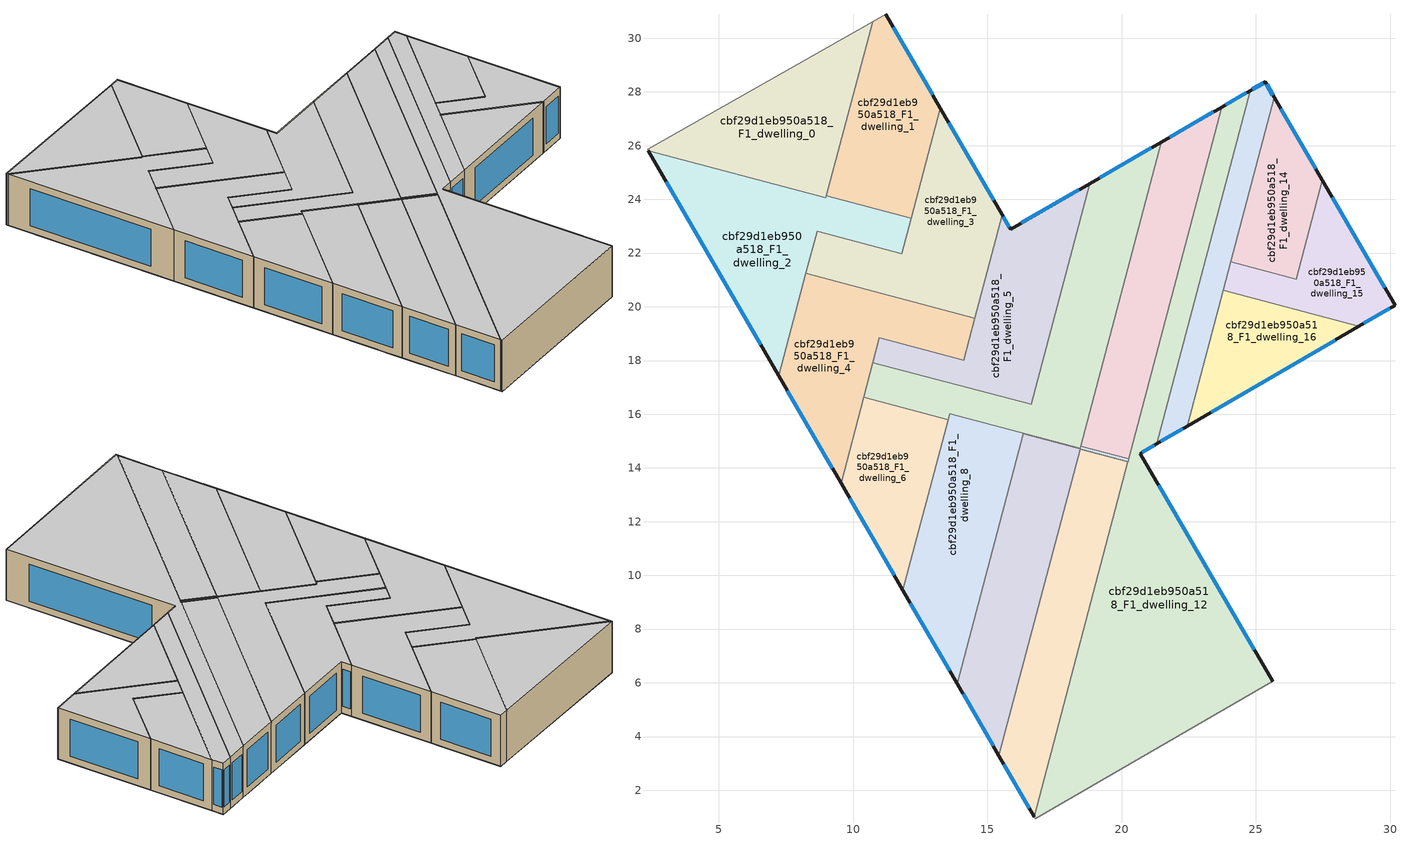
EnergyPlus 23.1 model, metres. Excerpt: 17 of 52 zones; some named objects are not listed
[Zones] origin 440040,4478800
cbf29d1eb950a518_F1_dwelling_0
 floor adiabatic (EU_floor_Construction): 8.99,24.07 10.72,30.62 2.34,25.87 2.38,25.82 z3
 wall adiabatic (EU_wall_Construction): 2.38,25.82 2.34,25.87 10.72,30.62 z3:6
 wall to cbf29d1eb950a518_F1_dwelling_2 (EU_wall_Construction): 9.01,24.13 8.99,24.07 2.38,25.82 z3:6
 wall to cbf29d1eb950a518_F1_dwelling_1 (EU_wall_Construction): 10.72,30.62 9.01,24.13 z3:6
 ceiling to cbf29d1eb950a518_F2_dwelling_0 (EU_floor_Construction): 10.72,30.62 8.99,24.07 2.38,25.82 2.34,25.87 z6
cbf29d1eb950a518_F1_dwelling_1
 floor to cbf29d1eb950a518_F0_dwelling_1 (EU_floor_Construction): 11.81,23.39 12.99,27.84 11.22,30.9 10.72,30.61 9.01,24.13 z3
 floor adiabatic (EU_floor_Construction): 12.16,23.3 13.24,27.4 12.99,27.84 11.81,23.39 z3
 wall outside (EU_wall_Construction): 11.22,30.9 13.24,27.4 z3:6
 wall adiabatic (EU_wall_Construction): 10.72,30.62 11.22,30.9 z3:6
 wall to cbf29d1eb950a518_F1_dwelling_2 (EU_wall_Construction): 12.16,23.3 9.01,24.13 z3:6
 wall to cbf29d1eb950a518_F1_dwelling_3 (EU_wall_Construction): 13.24,27.4 12.16,23.3 z3:6
 window (EU_Window_Construction): 11.5,30.41 12.96,27.89 z3.42:5.58
 ceiling to cbf29d1eb950a518_F2_dwelling_1 (EU_floor_Construction): 11.22,30.9 13.24,27.4 12.16,23.3 9.01,24.13 10.72,30.62 z6
cbf29d1eb950a518_F1_dwelling_10
 floor to cbf29d1eb950a518_F0_dwelling_10 (EU_floor_Construction): 15.03,3.97 17.9,14.81 17.91,14.85 19.37,14.46 19.67,14.38 16.34,15.27 13.88,5.96 z3
 floor to cbf29d1eb950a518_F0_dwelling_11 (EU_floor_Construction): 15.43,3.28 18.45,14.7 18.87,14.59 17.91,14.85 17.9,14.81 15.03,3.97 z3
 wall outside (EU_wall_Construction): 15.43,3.28 13.88,5.96 z3:6
 wall to cbf29d1eb950a518_F1_dwelling_8 (EU_wall_Construction): 13.88,5.96 16.34,15.27 20.24,14.24 z3:6
 wall to cbf29d1eb950a518_F1_dwelling_11 (EU_wall_Construction): 20.23,14.23 18.45,14.7 15.43,3.28 z3:6
 window (EU_Window_Construction): 15.22,3.65 14.09,5.59 z3.42:5.58
 ceiling to cbf29d1eb950a518_F2_dwelling_10 (EU_floor_Construction): 20.24,14.24 18.45,14.7 15.43,3.28 13.88,5.96 16.34,15.27 z6
cbf29d1eb950a518_F1_dwelling_11
 floor to cbf29d1eb950a518_F0_dwelling_11 (EU_floor_Construction): 16.32,1.74 19.67,14.38 18.45,14.7 15.43,3.28 z3
 floor to cbf29d1eb950a518_F0_dwelling_12 (EU_floor_Construction): 16.74,1.02 20.23,14.23 19.67,14.38 16.32,1.74 z3
 wall outside (EU_wall_Construction): 16.74,1.02 15.43,3.28 z3:6
 wall to cbf29d1eb950a518_F1_dwelling_12 (EU_wall_Construction): 20.23,14.23 16.74,1.02 z3:6
 window (EU_Window_Construction): 16.56,1.33 15.61,2.96 z3.42:5.58
 ceiling to cbf29d1eb950a518_F2_dwelling_11 (EU_floor_Construction): 20.23,14.23 16.74,1.02 15.43,3.28 18.45,14.7 z6
cbf29d1eb950a518_F1_dwelling_12
 floor to cbf29d1eb950a518_F0_dwelling_13 (EU_floor_Construction): 25.63,6.06 20.69,14.54 21.3,14.89 24.78,28.05 24.02,27.6 16.99,1.05 z3
 floor to cbf29d1eb950a518_F0_dwelling_12 (EU_floor_Construction): 16.99,1.05 24.02,27.6 23.73,27.44 20.26,14.34 20.24,14.24 16.74,1.02 16.79,0.93 z3
 wall outside (EU_wall_Construction): 23.73,27.44 24.78,28.05 / 21.3,14.89 20.69,14.54 25.63,6.06 z3:6
 wall to cbf29d1eb950a518_F1_dwelling_13 (EU_wall_Construction): 24.78,28.05 21.3,14.89 z3:6
 wall adiabatic (EU_wall_Construction): 25.63,6.06 16.79,0.93 16.74,1.02 z3:6
 wall to cbf29d1eb950a518_F1_dwelling_9 (EU_wall_Construction): 20.26,14.34 23.73,27.44 z3:6
 wall to cbf29d1eb950a518_F1_dwelling_8 (EU_wall_Construction): 20.24,14.24 20.26,14.34 z3:6
 window (EU_Window_Construction): 23.87,27.52 24.64,27.96 / 21.22,14.85 20.77,14.59 / 21.37,13.36 24.94,7.24 z3.42:5.58
 ceiling to cbf29d1eb950a518_F2_dwelling_12 (EU_floor_Construction): 24.78,28.05 21.3,14.89 20.69,14.54 25.63,6.06 16.79,0.93 16.74,1.02 23.73,27.44 z6
cbf29d1eb950a518_F1_dwelling_13
 floor to cbf29d1eb950a518_F0_dwelling_14 (EU_floor_Construction): 22.44,15.56 25.68,27.81 25.35,28.37 25.03,28.19 21.55,15.04 z3
 floor to cbf29d1eb950a518_F0_dwelling_13 (EU_floor_Construction): 21.55,15.04 25.03,28.19 24.78,28.05 21.3,14.89 z3
 wall outside (EU_wall_Construction): 22.44,15.55 21.3,14.89 / 24.78,28.05 25.35,28.37 25.68,27.81 z3:6
 wall to cbf29d1eb950a518_F1_dwelling_14 (EU_wall_Construction): 25.68,27.81 24.06,21.68 z3:6
 wall to cbf29d1eb950a518_F1_dwelling_15 (EU_wall_Construction): 24.06,21.68 23.78,20.61 z3:6
 wall to cbf29d1eb950a518_F1_dwelling_16 (EU_wall_Construction): 23.78,20.61 22.44,15.55 z3:6
 window (EU_Window_Construction): 22.28,15.46 21.46,14.99 / 24.86,28.09 25.27,28.33 / 25.4,28.3 25.63,27.88 z3.42:5.58
 ceiling to cbf29d1eb950a518_F2_dwelling_13 (EU_floor_Construction): 25.35,28.37 25.68,27.81 22.44,15.55 21.3,14.89 24.78,28.05 z6
cbf29d1eb950a518_F1_dwelling_14
 floor to cbf29d1eb950a518_F0_dwelling_15 (EU_floor_Construction): 26.49,21.04 27.47,24.72 25.8,27.6 24.22,21.64 z3
 floor to cbf29d1eb950a518_F0_dwelling_14 (EU_floor_Construction): 24.22,21.64 25.8,27.6 25.68,27.81 24.06,21.68 z3
 wall outside (EU_wall_Construction): 25.68,27.81 27.47,24.72 z3:6
 wall to cbf29d1eb950a518_F1_dwelling_15 (EU_wall_Construction): 27.47,24.72 26.49,21.04 24.06,21.68 z3:6
 window (EU_Window_Construction): 25.93,27.38 27.22,25.15 z3.42:5.58
 ceiling to cbf29d1eb950a518_F2_dwelling_14 (EU_floor_Construction): 25.68,27.81 27.47,24.72 26.49,21.04 24.06,21.68 z6
cbf29d1eb950a518_F1_dwelling_15
 floor to cbf29d1eb950a518_F0_dwelling_16 (EU_floor_Construction): 30.18,20.05 27.54,24.6 26.59,21.01 24.22,21.64 23.95,20.59 28.87,19.29 z3
 floor to cbf29d1eb950a518_F0_dwelling_15 (EU_floor_Construction): 26.59,21.01 27.54,24.6 27.47,24.72 26.49,21.04 z3
 floor to cbf29d1eb950a518_F0_dwelling_17 (EU_floor_Construction): 28.87,19.29 23.95,20.59 23.94,20.57 28.83,19.27 z3
 floor to cbf29d1eb950a518_F0_dwelling_14 (EU_floor_Construction): 23.94,20.57 24.22,21.64 24.06,21.68 23.78,20.61 z3
 wall outside (EU_wall_Construction): 27.47,24.72 30.18,20.05 28.83,19.27 z3:6
 wall to cbf29d1eb950a518_F1_dwelling_16 (EU_wall_Construction): 28.83,19.27 23.78,20.61 z3:6
 window (EU_Window_Construction): 27.85,24.07 29.8,20.7 / 29.99,19.95 29.02,19.38 z3.42:5.58
 ceiling to cbf29d1eb950a518_F2_dwelling_15 (EU_floor_Construction): 27.47,24.72 30.18,20.05 28.83,19.27 23.78,20.61 24.06,21.68 26.49,21.04 z6
cbf29d1eb950a518_F1_dwelling_16
 floor to cbf29d1eb950a518_F0_dwelling_17 (EU_floor_Construction): 28.83,19.27 23.94,20.57 22.64,15.67 z3
 floor to cbf29d1eb950a518_F0_dwelling_14 (EU_floor_Construction): 22.64,15.67 23.94,20.57 23.78,20.61 22.44,15.56 z3
 wall outside (EU_wall_Construction): 28.83,19.27 22.44,15.55 z3:6
 window (EU_Window_Construction): 27.94,18.75 23.33,16.07 z3.42:5.58
 ceiling to cbf29d1eb950a518_F2_dwelling_16 (EU_floor_Construction): 28.83,19.27 22.44,15.55 23.78,20.61 z6
cbf29d1eb950a518_F1_dwelling_2
 floor to cbf29d1eb950a518_F0_dwelling_4 (EU_floor_Construction): 11.81,21.97 11.82,22.02 3.27,24.28 5.36,20.67 7.91,19.99 8.66,22.81 z3
 floor to cbf29d1eb950a518_F0_dwelling_1 (EU_floor_Construction): 11.71,23 11.81,23.39 9.01,24.13 8.99,24.07 2.38,25.82 2.62,25.4 z3
 floor to cbf29d1eb950a518_F0_dwelling_2 (EU_floor_Construction): 7.23,17.43 7.91,19.99 5.36,20.67 z3
 floor to cbf29d1eb950a518_F0_dwelling_3 (EU_floor_Construction): 11.82,22.02 12.16,23.3 11.81,23.39 11.71,23 2.62,25.4 3.27,24.28 z3
 wall outside (EU_wall_Construction): 7.23,17.43 2.38,25.82 z3:6
 wall to cbf29d1eb950a518_F1_dwelling_3 (EU_wall_Construction): 12.16,23.3 11.81,21.97 8.66,22.81 8.24,21.25 z3:6
 wall to cbf29d1eb950a518_F1_dwelling_4 (EU_wall_Construction): 8.24,21.25 7.23,17.43 z3:6
 window (EU_Window_Construction): 6.56,18.59 3.05,24.65 z3.42:5.58
 ceiling to cbf29d1eb950a518_F2_dwelling_2 (EU_floor_Construction): 12.16,23.3 11.81,21.97 8.66,22.81 7.23,17.43 2.38,25.82 8.99,24.07 9.01,24.13 z6
cbf29d1eb950a518_F1_dwelling_3
 floor to cbf29d1eb950a518_F0_dwelling_4 (EU_floor_Construction): 14.01,19.72 14.44,21.33 11.82,22.02 11.81,21.97 8.66,22.81 8.24,21.25 z3
 floor to cbf29d1eb950a518_F0_dwelling_5 (EU_floor_Construction): 14.54,19.58 15.55,23.42 15.17,24.08 14.01,19.72 z3
 floor adiabatic (EU_floor_Construction): 14.01,19.72 15.17,24.08 15.55,23.42 13.24,27.4 11.82,22.02 14.44,21.33 z3
 wall outside (EU_wall_Construction): 13.24,27.4 15.55,23.42 z3:6
 wall to cbf29d1eb950a518_F1_dwelling_4 (EU_wall_Construction): 14.54,19.58 8.24,21.25 z3:6
 wall to cbf29d1eb950a518_F1_dwelling_5 (EU_wall_Construction): 15.55,23.42 14.54,19.58 z3:6
 window (EU_Window_Construction): 13.57,26.85 15.23,23.97 z3.42:5.58
 ceiling to cbf29d1eb950a518_F2_dwelling_3 (EU_floor_Construction): 13.24,27.4 15.55,23.42 14.54,19.58 8.24,21.25 8.66,22.81 11.81,21.97 z6
cbf29d1eb950a518_F1_dwelling_4
 floor to cbf29d1eb950a518_F0_dwelling_2 (EU_floor_Construction): 9.29,13.88 10.72,19.25 7.91,19.99 7.23,17.43 z3
 floor to cbf29d1eb950a518_F0_dwelling_4 (EU_floor_Construction): 13.71,18.59 14.01,19.72 8.24,21.25 7.91,19.99 10.72,19.25 10.75,19.37 z3
 floor to cbf29d1eb950a518_F0_dwelling_5 (EU_floor_Construction): 14.12,18.01 14.54,19.58 14.01,19.72 13.71,18.59 10.75,19.37 10.72,19.25 10.46,18.28 10.81,18.19 10.98,18.84 z3
 floor to cbf29d1eb950a518_F0_dwelling_7 (EU_floor_Construction): 10.47,16.91 10.81,18.19 10.46,18.28 10.12,17 z3
 floor to cbf29d1eb950a518_F0_dwelling_6 (EU_floor_Construction): 9.55,13.43 10.47,16.91 10.12,17 9.29,13.88 z3
 wall outside (EU_wall_Construction): 9.55,13.43 7.23,17.43 z3:6
 wall to cbf29d1eb950a518_F1_dwelling_5 (EU_wall_Construction): 14.54,19.58 14.12,18.01 10.98,18.84 10.74,17.92 z3:6
 wall to cbf29d1eb950a518_F1_dwelling_6 (EU_wall_Construction): 10.4,16.63 9.55,13.43 z3:6
 wall to cbf29d1eb950a518_F1_dwelling_7 (EU_wall_Construction): 10.74,17.92 10.4,16.63 z3:6
 window (EU_Window_Construction): 9.23,13.99 7.56,16.88 z3.42:5.58
 ceiling to cbf29d1eb950a518_F2_dwelling_4 (EU_floor_Construction): 14.54,19.58 14.12,18.01 10.98,18.84 9.55,13.43 7.23,17.43 8.24,21.25 z6
cbf29d1eb950a518_F1_dwelling_5
 floor to cbf29d1eb950a518_F0_dwelling_5 (EU_floor_Construction): 16.16,16.77 18.13,24.2 15.86,22.89 15.55,23.42 14.12,18.01 10.98,18.84 10.81,18.19 z3
 floor to cbf29d1eb950a518_F0_dwelling_7 (EU_floor_Construction): 16.63,16.36 18.81,24.59 18.13,24.2 16.16,16.77 10.81,18.19 10.74,17.92 z3
 wall outside (EU_wall_Construction): 15.55,23.42 15.86,22.89 18.81,24.59 z3:6
 wall to cbf29d1eb950a518_F1_dwelling_7 (EU_wall_Construction): 18.81,24.59 16.63,16.36 10.74,17.92 z3:6
 window (EU_Window_Construction): 15.6,23.35 15.82,22.96 / 16.27,23.13 18.4,24.35 z3.42:5.58
 ceiling to cbf29d1eb950a518_F2_dwelling_5 (EU_floor_Construction): 18.81,24.59 16.63,16.36 10.74,17.92 10.98,18.84 14.12,18.01 15.55,23.42 15.86,22.89 z6
cbf29d1eb950a518_F1_dwelling_6
 floor to cbf29d1eb950a518_F0_dwelling_6 (EU_floor_Construction): 11.47,10.11 13.01,15.94 10.4,16.63 9.55,13.43 z3
 floor to cbf29d1eb950a518_F0_dwelling_8 (EU_floor_Construction): 11.86,9.45 13.54,15.8 13.01,15.94 11.47,10.11 z3
 wall outside (EU_wall_Construction): 11.86,9.45 9.55,13.43 z3:6
 wall to cbf29d1eb950a518_F1_dwelling_7 (EU_wall_Construction): 10.4,16.63 13.54,15.8 z3:6
 wall to cbf29d1eb950a518_F1_dwelling_8 (EU_wall_Construction): 13.54,15.8 11.86,9.45 z3:6
 window (EU_Window_Construction): 11.54,10 9.87,12.88 z3.42:5.58
 ceiling to cbf29d1eb950a518_F2_dwelling_6 (EU_floor_Construction): 13.54,15.8 11.86,9.45 9.55,13.43 10.4,16.63 z6
cbf29d1eb950a518_F1_dwelling_7
 floor to cbf29d1eb950a518_F0_dwelling_7 (EU_floor_Construction): 17.94,14.96 20.79,25.74 18.81,24.59 16.63,16.36 10.74,17.92 10.47,16.91 13.09,16.22 13.09,16.24 z3
 floor to cbf29d1eb950a518_F0_dwelling_6 (EU_floor_Construction): 13.01,15.94 13.09,16.22 10.47,16.91 10.4,16.63 z3
 floor to cbf29d1eb950a518_F0_dwelling_9 (EU_floor_Construction): 18.48,14.81 21.48,26.14 20.79,25.74 17.93,14.95 z3
 floor to cbf29d1eb950a518_F0_dwelling_8 (EU_floor_Construction): 17.92,14.88 17.93,14.95 13.09,16.24 13.09,16.22 13.01,15.94 13.54,15.8 13.6,16.02 z3
 floor to cbf29d1eb950a518_F0_dwelling_10 (EU_floor_Construction): 18.46,14.74 18.48,14.81 17.93,14.95 17.92,14.88 z3
 wall outside (EU_wall_Construction): 18.81,24.59 21.48,26.14 z3:6
 wall to cbf29d1eb950a518_F1_dwelling_8 (EU_wall_Construction): 18.48,14.81 18.46,14.74 13.6,16.02 13.54,15.8 z3:6
 wall to cbf29d1eb950a518_F1_dwelling_9 (EU_wall_Construction): 21.48,26.14 18.48,14.81 z3:6
 window (EU_Window_Construction): 19.18,24.81 21.11,25.92 z3.42:5.58
 ceiling to cbf29d1eb950a518_F2_dwelling_7 (EU_floor_Construction): 21.48,26.14 18.46,14.74 13.6,16.02 13.54,15.8 10.4,16.63 10.74,17.92 16.63,16.36 18.81,24.59 z6
cbf29d1eb950a518_F1_dwelling_8
 floor to cbf29d1eb950a518_F0_dwelling_8 (EU_floor_Construction): 13.48,6.64 15.8,15.41 17.91,14.86 17.92,14.88 13.6,16.02 11.86,9.45 z3
 floor to cbf29d1eb950a518_F0_dwelling_10 (EU_floor_Construction): 13.88,5.96 16.34,15.27 19.67,14.39 19.7,14.49 18.48,14.81 18.46,14.74 17.92,14.88 17.91,14.86 15.8,15.41 13.48,6.64 z3
 floor to cbf29d1eb950a518_F0_dwelling_12 (EU_floor_Construction): 20.24,14.24 20.26,14.34 19.7,14.49 19.67,14.39 z3
 wall outside (EU_wall_Construction): 13.88,5.96 11.86,9.45 z3:6
 wall to cbf29d1eb950a518_F1_dwelling_9 (EU_wall_Construction): 18.48,14.81 20.26,14.34 z3:6
 window (EU_Window_Construction): 13.6,6.45 12.14,8.96 z3.42:5.58
 ceiling to cbf29d1eb950a518_F2_dwelling_8 (EU_floor_Construction): 20.26,14.34 20.24,14.24 16.34,15.27 13.88,5.96 11.86,9.45 13.6,16.02 18.46,14.74 18.48,14.81 z6
cbf29d1eb950a518_F1_dwelling_9
 floor to cbf29d1eb950a518_F0_dwelling_12 (EU_floor_Construction): 20.26,14.34 23.73,27.44 23.01,27.02 19.7,14.49 z3
 floor to cbf29d1eb950a518_F0_dwelling_9 (EU_floor_Construction): 19.7,14.49 23.01,27.02 21.48,26.14 18.48,14.81 z3
 wall outside (EU_wall_Construction): 21.48,26.14 23.73,27.44 z3:6
 window (EU_Window_Construction): 21.79,26.32 23.42,27.26 z3.42:5.58
 ceiling to cbf29d1eb950a518_F2_dwelling_9 (EU_floor_Construction): 23.73,27.44 20.26,14.34 18.48,14.81 21.48,26.14 z6
[Building]
EU S2 Campaign: North Axis=0; Terrain=City; Solar Distribution=FullExterior
[Site:Location]
Madrid: Latitude=40.5; Longitude=-3.5; Time Zone=1; Elevation=609
[SizingPeriod:WeatherFileDays]
AnnualSizingPeriod: Begin Month=1; Begin Day of Month=1; End Month=12; End Day of Month=31; Day of Week for Start Day=Monday; Use Weather File Daylight Saving Period=No; Use Weather File Rain and Snow Indicators=No
[MATERIAL]
EU_InternalMass_Material: Roughness=MediumRough; Thickness=0.1; Conductivity=1; Density=1800; Specific Heat=900; Thermal Absorptance=0.9; Solar Absorptance=0.7; Visible Absorptance=0.7
[MATERIAL:NOMASS] Roughness=MediumRough; Thermal Absorptance=0.9; Solar Absorptance=0.7; Visible Absorptance=0.7
Name | Thermal Resistance
EU_wall_NoMass | 1.60022
EU_floor_NoMass | 0.470652
[WINDOWMATERIAL:SIMPLEGLAZINGSYSTEM]
EU_Window_SimpleGlazing: UFactor=3.28802; Solar Heat Gain Coefficient=0.85; Visible Transmittance=0.85
[CONSTRUCTION]
EU_wall_Construction: EU_wall_NoMass
EU_floor_Construction: EU_floor_NoMass
EU_InternalMass_Construction: EU_InternalMass_Material
EU_Window_Construction: EU_Window_SimpleGlazing
[ZONE] Type=1; Multiplier=1; Ceiling Height=autocalculate; Floor Area=autocalculate; Part of Total Floor Area=Yes
Name | Volume
cbf29d1eb950a518_F1_dwelling_0 | 70.4432
cbf29d1eb950a518_F1_dwelling_1 | 57.0011
cbf29d1eb950a518_F1_dwelling_10; cbf29d1eb950a518_F1_dwelling_11 | 70.4165
cbf29d1eb950a518_F1_dwelling_12 | 194.608
cbf29d1eb950a518_F1_dwelling_13 | 37.2217
cbf29d1eb950a518_F1_dwelling_14 | 38.3621
cbf29d1eb950a518_F1_dwelling_15 | 40.9863
cbf29d1eb950a518_F1_dwelling_16 | 40.9904
cbf29d1eb950a518_F1_dwelling_2 | 83.8601
cbf29d1eb950a518_F1_dwelling_3 | 70.4297
cbf29d1eb950a518_F1_dwelling_4 | 70.4246
cbf29d1eb950a518_F1_dwelling_5 | 70.4139
cbf29d1eb950a518_F1_dwelling_6 | 48.1545
cbf29d1eb950a518_F1_dwelling_7 | 92.6876
cbf29d1eb950a518_F1_dwelling_8 | 71.0215
cbf29d1eb950a518_F1_dwelling_9 | 69.8254
[INTERNALMASS] Construction=EU_InternalMass_Construction
Name | Zone or ZoneList | Surface Area
cbf29d1eb950a518_F1_dwelling_0_EU_InternalMass | cbf29d1eb950a518_F1_dwelling_0 | 23.4804
cbf29d1eb950a518_F1_dwelling_1_EU_InternalMass | cbf29d1eb950a518_F1_dwelling_1 | 19.0013
cbf29d1eb950a518_F1_dwelling_2_EU_InternalMass | cbf29d1eb950a518_F1_dwelling_2 | 27.9532
cbf29d1eb950a518_F1_dwelling_3_EU_InternalMass | cbf29d1eb950a518_F1_dwelling_3 | 23.4761
cbf29d1eb950a518_F1_dwelling_4_EU_InternalMass | cbf29d1eb950a518_F1_dwelling_4 | 23.4755
cbf29d1eb950a518_F1_dwelling_5_EU_InternalMass | cbf29d1eb950a518_F1_dwelling_5 | 23.4718
cbf29d1eb950a518_F1_dwelling_6_EU_InternalMass | cbf29d1eb950a518_F1_dwelling_6 | 16.0501
cbf29d1eb950a518_F1_dwelling_7_EU_InternalMass | cbf29d1eb950a518_F1_dwelling_7 | 30.8951
cbf29d1eb950a518_F1_dwelling_8_EU_InternalMass | cbf29d1eb950a518_F1_dwelling_8 | 23.6719
cbf29d1eb950a518_F1_dwelling_9_EU_InternalMass | cbf29d1eb950a518_F1_dwelling_9 | 23.276
cbf29d1eb950a518_F1_dwelling_10_EU_InternalMass | cbf29d1eb950a518_F1_dwelling_10 | 23.4767
cbf29d1eb950a518_F1_dwelling_11_EU_InternalMass | cbf29d1eb950a518_F1_dwelling_11 | 23.4719
cbf29d1eb950a518_F1_dwelling_12_EU_InternalMass | cbf29d1eb950a518_F1_dwelling_12 | 64.8698
cbf29d1eb950a518_F1_dwelling_13_EU_InternalMass | cbf29d1eb950a518_F1_dwelling_13 | 12.4071
cbf29d1eb950a518_F1_dwelling_14_EU_InternalMass | cbf29d1eb950a518_F1_dwelling_14 | 12.7886
cbf29d1eb950a518_F1_dwelling_15_EU_InternalMass | cbf29d1eb950a518_F1_dwelling_15 | 13.6619
cbf29d1eb950a518_F1_dwelling_16_EU_InternalMass | cbf29d1eb950a518_F1_dwelling_16 | 13.6652
[OTHEREQUIPMENT] Fuel Type=Electricity; Design Level Calculation Method=Watts/Area; Power per Zone Floor Area=1; Fraction Latent=0; Fraction Radiant=0; Fraction Lost=0; Carbon Dioxide Generation Rate=0; EndUse Subcategory=EU_Step8_InternalGains
Name | Zone or ZoneList or Space or SpaceList | Schedule
EU_Step8_InternalGain_cbf29d1eb950a518_F1_dwelling_0_f000 | cbf29d1eb950a518_F1_dwelling_0 | EU_Step8_GainSchedule_cbf29d1eb950a518_F1_dwelling_0_f000
EU_Step8_InternalGain_cbf29d1eb950a518_F1_dwelling_1_f000 | cbf29d1eb950a518_F1_dwelling_1 | EU_Step8_GainSchedule_cbf29d1eb950a518_F1_dwelling_1_f000
EU_Step8_InternalGain_cbf29d1eb950a518_F1_dwelling_2_f000 | cbf29d1eb950a518_F1_dwelling_2 | EU_Step8_GainSchedule_cbf29d1eb950a518_F1_dwelling_2_f000
EU_Step8_InternalGain_cbf29d1eb950a518_F1_dwelling_3_f000 | cbf29d1eb950a518_F1_dwelling_3 | EU_Step8_GainSchedule_cbf29d1eb950a518_F1_dwelling_3_f000
EU_Step8_InternalGain_cbf29d1eb950a518_F1_dwelling_4_f000 | cbf29d1eb950a518_F1_dwelling_4 | EU_Step8_GainSchedule_cbf29d1eb950a518_F1_dwelling_4_f000
EU_Step8_InternalGain_cbf29d1eb950a518_F1_dwelling_5_f000 | cbf29d1eb950a518_F1_dwelling_5 | EU_Step8_GainSchedule_cbf29d1eb950a518_F1_dwelling_5_f000
EU_Step8_InternalGain_cbf29d1eb950a518_F1_dwelling_6_f000 | cbf29d1eb950a518_F1_dwelling_6 | EU_Step8_GainSchedule_cbf29d1eb950a518_F1_dwelling_6_f000
EU_Step8_InternalGain_cbf29d1eb950a518_F1_dwelling_7_f000 | cbf29d1eb950a518_F1_dwelling_7 | EU_Step8_GainSchedule_cbf29d1eb950a518_F1_dwelling_7_f000
EU_Step8_InternalGain_cbf29d1eb950a518_F1_dwelling_8_f000 | cbf29d1eb950a518_F1_dwelling_8 | EU_Step8_GainSchedule_cbf29d1eb950a518_F1_dwelling_8_f000
EU_Step8_InternalGain_cbf29d1eb950a518_F1_dwelling_9_f000 | cbf29d1eb950a518_F1_dwelling_9 | EU_Step8_GainSchedule_cbf29d1eb950a518_F1_dwelling_9_f000
EU_Step8_InternalGain_cbf29d1eb950a518_F1_dwelling_10_f000 | cbf29d1eb950a518_F1_dwelling_10 | EU_Step8_GainSchedule_cbf29d1eb950a518_F1_dwelling_10_f000
EU_Step8_InternalGain_cbf29d1eb950a518_F1_dwelling_11_f000 | cbf29d1eb950a518_F1_dwelling_11 | EU_Step8_GainSchedule_cbf29d1eb950a518_F1_dwelling_11_f000
EU_Step8_InternalGain_cbf29d1eb950a518_F1_dwelling_12_f000 | cbf29d1eb950a518_F1_dwelling_12 | EU_Step8_GainSchedule_cbf29d1eb950a518_F1_dwelling_12_f000
EU_Step8_InternalGain_cbf29d1eb950a518_F1_dwelling_13_f000 | cbf29d1eb950a518_F1_dwelling_13 | EU_Step8_GainSchedule_cbf29d1eb950a518_F1_dwelling_13_f000
EU_Step8_InternalGain_cbf29d1eb950a518_F1_dwelling_14_f000 | cbf29d1eb950a518_F1_dwelling_14 | EU_Step8_GainSchedule_cbf29d1eb950a518_F1_dwelling_14_f000
EU_Step8_InternalGain_cbf29d1eb950a518_F1_dwelling_15_f000 | cbf29d1eb950a518_F1_dwelling_15 | EU_Step8_GainSchedule_cbf29d1eb950a518_F1_dwelling_15_f000
EU_Step8_InternalGain_cbf29d1eb950a518_F1_dwelling_16_f000 | cbf29d1eb950a518_F1_dwelling_16 | EU_Step8_GainSchedule_cbf29d1eb950a518_F1_dwelling_16_f000
[ZONEVENTILATION:DESIGNFLOWRATE] Schedule=EU_AlwaysOn; Design Flow Rate Calculation Method=AirChanges/Hour; Air Changes per Hour=0.480704; Ventilation Type=Natural; Fan Pressure Rise=0; Fan Total Efficiency=1; Constant Term Coefficient=1; Temperature Term Coefficient=0; Velocity Term Coefficient=0; Velocity Squared Term Coefficient=0; Minimum Indoor Temperature=-100; Maximum Indoor Temperature=100; Delta Temperature=-100; Minimum Outdoor Temperature=-100; Maximum Outdoor Temperature=100; Maximum Wind Speed=40
Name | Zone or ZoneList or Space or SpaceList
EU_ConstantAir_cbf29d1eb950a518_F1_dwelling_0 | cbf29d1eb950a518_F1_dwelling_0
EU_ConstantAir_cbf29d1eb950a518_F1_dwelling_1 | cbf29d1eb950a518_F1_dwelling_1
EU_ConstantAir_cbf29d1eb950a518_F1_dwelling_2 | cbf29d1eb950a518_F1_dwelling_2
EU_ConstantAir_cbf29d1eb950a518_F1_dwelling_3 | cbf29d1eb950a518_F1_dwelling_3
EU_ConstantAir_cbf29d1eb950a518_F1_dwelling_4 | cbf29d1eb950a518_F1_dwelling_4
EU_ConstantAir_cbf29d1eb950a518_F1_dwelling_5 | cbf29d1eb950a518_F1_dwelling_5
EU_ConstantAir_cbf29d1eb950a518_F1_dwelling_6 | cbf29d1eb950a518_F1_dwelling_6
EU_ConstantAir_cbf29d1eb950a518_F1_dwelling_7 | cbf29d1eb950a518_F1_dwelling_7
EU_ConstantAir_cbf29d1eb950a518_F1_dwelling_8 | cbf29d1eb950a518_F1_dwelling_8
EU_ConstantAir_cbf29d1eb950a518_F1_dwelling_9 | cbf29d1eb950a518_F1_dwelling_9
EU_ConstantAir_cbf29d1eb950a518_F1_dwelling_10 | cbf29d1eb950a518_F1_dwelling_10
EU_ConstantAir_cbf29d1eb950a518_F1_dwelling_11 | cbf29d1eb950a518_F1_dwelling_11
EU_ConstantAir_cbf29d1eb950a518_F1_dwelling_12 | cbf29d1eb950a518_F1_dwelling_12
EU_ConstantAir_cbf29d1eb950a518_F1_dwelling_13 | cbf29d1eb950a518_F1_dwelling_13
EU_ConstantAir_cbf29d1eb950a518_F1_dwelling_14 | cbf29d1eb950a518_F1_dwelling_14
EU_ConstantAir_cbf29d1eb950a518_F1_dwelling_15 | cbf29d1eb950a518_F1_dwelling_15
EU_ConstantAir_cbf29d1eb950a518_F1_dwelling_16 | cbf29d1eb950a518_F1_dwelling_16
[HVACTEMPLATE:ZONE:IDEALLOADSAIRSYSTEM] System Availability Schedule=EU_AlwaysOn; Maximum Heating Supply Air Temperature=50; Minimum Cooling Supply Air Temperature=13; Maximum Heating Supply Air Humidity Ratio=0.0156; Minimum Cooling Supply Air Humidity Ratio=0.0077; Heating Limit=NoLimit; Cooling Limit=NoLimit; Heating Availability Schedule=EU_AlwaysOn; Cooling Availability Schedule=EU_CoolingOff; Dehumidification Control Type=ConstantSensibleHeatRatio; Cooling Sensible Heat Ratio=0.7; Dehumidification Setpoint=60; Humidification Control Type=None; Humidification Setpoint=30; Outdoor Air Method=None; Outdoor Air Flow Rate per Person=0.00944; Outdoor Air Flow Rate per Zone Floor Area=0; Outdoor Air Flow Rate per Zone=0; Demand Controlled Ventilation Type=None; Outdoor Air Economizer Type=NoEconomizer; Heat Recovery Type=None; Sensible Heat Recovery Effectiveness=0.7; Latent Heat Recovery Effectiveness=0.65
Name | Template Thermostat
cbf29d1eb950a518_F1_dwelling_0 | EU_HeatOnly_cbf29d1eb950a518_F1_dwelling_0
cbf29d1eb950a518_F1_dwelling_1 | EU_HeatOnly_cbf29d1eb950a518_F1_dwelling_1
cbf29d1eb950a518_F1_dwelling_2 | EU_HeatOnly_cbf29d1eb950a518_F1_dwelling_2
cbf29d1eb950a518_F1_dwelling_3 | EU_HeatOnly_cbf29d1eb950a518_F1_dwelling_3
cbf29d1eb950a518_F1_dwelling_4 | EU_HeatOnly_cbf29d1eb950a518_F1_dwelling_4
cbf29d1eb950a518_F1_dwelling_5 | EU_HeatOnly_cbf29d1eb950a518_F1_dwelling_5
cbf29d1eb950a518_F1_dwelling_6 | EU_HeatOnly_cbf29d1eb950a518_F1_dwelling_6
cbf29d1eb950a518_F1_dwelling_7 | EU_HeatOnly_cbf29d1eb950a518_F1_dwelling_7
cbf29d1eb950a518_F1_dwelling_8 | EU_HeatOnly_cbf29d1eb950a518_F1_dwelling_8
cbf29d1eb950a518_F1_dwelling_9 | EU_HeatOnly_cbf29d1eb950a518_F1_dwelling_9
cbf29d1eb950a518_F1_dwelling_10 | EU_HeatOnly_cbf29d1eb950a518_F1_dwelling_10
cbf29d1eb950a518_F1_dwelling_11 | EU_HeatOnly_cbf29d1eb950a518_F1_dwelling_11
cbf29d1eb950a518_F1_dwelling_12 | EU_HeatOnly_cbf29d1eb950a518_F1_dwelling_12
cbf29d1eb950a518_F1_dwelling_13 | EU_HeatOnly_cbf29d1eb950a518_F1_dwelling_13
cbf29d1eb950a518_F1_dwelling_14 | EU_HeatOnly_cbf29d1eb950a518_F1_dwelling_14
cbf29d1eb950a518_F1_dwelling_15 | EU_HeatOnly_cbf29d1eb950a518_F1_dwelling_15
cbf29d1eb950a518_F1_dwelling_16 | EU_HeatOnly_cbf29d1eb950a518_F1_dwelling_16
[SIZING:ZONE] Zone Cooling Design Supply Air Temperature Input Method=SupplyAirTemperature; Zone Cooling Design Supply Air Temperature=13; Zone Heating Design Supply Air Temperature Input Method=SupplyAirTemperature; Zone Heating Design Supply Air Temperature=50; Zone Cooling Design Supply Air Humidity Ratio=0.008; Zone Heating Design Supply Air Humidity Ratio=0.008; Cooling Design Air Flow Method=DesignDay; Cooling Design Air Flow Rate=0; Cooling Minimum Air Flow per Zone Floor Area=0.000762; Cooling Minimum Air Flow=0; Cooling Minimum Air Flow Fraction=0.2; Heating Design Air Flow Method=DesignDay; Heating Design Air Flow Rate=0; Heating Maximum Air Flow per Zone Floor Area=0.002032; Heating Maximum Air Flow=0.141576; Heating Maximum Air Flow Fraction=0.3; Account for Dedicated Outdoor Air System=No; Dedicated Outdoor Air System Control Strategy=NeutralSupplyAir; Dedicated Outdoor Air Low Setpoint Temperature for Design=autosize; Dedicated Outdoor Air High Setpoint Temperature for Design=autosize; Zone Load Sizing Method=Sensible Load Only No Latent Load; Zone Latent Cooling Design Supply Air Humidity Ratio Input Method=HumidityRatioDifference; Zone Cooling Design Supply Air Humidity Ratio Difference=0.005; Zone Latent Heating Design Supply Air Humidity Ratio Input Method=HumidityRatioDifference; Zone Humidification Design Supply Air Humidity Ratio Difference=0.005
cbf29d1eb950a518_F1_dwelling_0; cbf29d1eb950a518_F1_dwelling_1; cbf29d1eb950a518_F1_dwelling_2; cbf29d1eb950a518_F1_dwelling_3; cbf29d1eb950a518_F1_dwelling_4; cbf29d1eb950a518_F1_dwelling_5; cbf29d1eb950a518_F1_dwelling_6; cbf29d1eb950a518_F1_dwelling_7; cbf29d1eb950a518_F1_dwelling_8; cbf29d1eb950a518_F1_dwelling_9; cbf29d1eb950a518_F1_dwelling_10; cbf29d1eb950a518_F1_dwelling_11; cbf29d1eb950a518_F1_dwelling_12; cbf29d1eb950a518_F1_dwelling_13; cbf29d1eb950a518_F1_dwelling_14; cbf29d1eb950a518_F1_dwelling_15; cbf29d1eb950a518_F1_dwelling_16
[SCHEDULE:CONSTANT]
Name | Hourly Value
EU_AlwaysOn | 1
EU_CoolingOff | 0
[SCHEDULE:FILE] Column Number=1; Rows to Skip at Top=0; Number of Hours of Data=8760; Column Separator=Comma; Interpolate to Timestep=No; Minutes per Item=60; Adjust Schedule for Daylight Savings=Yes
Name | File
EU_Step8_GainSchedule_cbf29d1eb950a518_F1_dwelling_0_f000 | ../../schedules/cbf29d1eb950a518/cbf29d1eb950a518_F1_dwelling_0_f000_gain.csv
EU_Step8_GainSchedule_cbf29d1eb950a518_F1_dwelling_1_f000 | ../../schedules/cbf29d1eb950a518/cbf29d1eb950a518_F1_dwelling_1_f000_gain.csv
EU_Step8_GainSchedule_cbf29d1eb950a518_F1_dwelling_2_f000 | ../../schedules/cbf29d1eb950a518/cbf29d1eb950a518_F1_dwelling_2_f000_gain.csv
EU_Step8_GainSchedule_cbf29d1eb950a518_F1_dwelling_3_f000 | ../../schedules/cbf29d1eb950a518/cbf29d1eb950a518_F1_dwelling_3_f000_gain.csv
EU_Step8_GainSchedule_cbf29d1eb950a518_F1_dwelling_4_f000 | ../../schedules/cbf29d1eb950a518/cbf29d1eb950a518_F1_dwelling_4_f000_gain.csv
EU_Step8_GainSchedule_cbf29d1eb950a518_F1_dwelling_5_f000 | ../../schedules/cbf29d1eb950a518/cbf29d1eb950a518_F1_dwelling_5_f000_gain.csv
EU_Step8_GainSchedule_cbf29d1eb950a518_F1_dwelling_6_f000 | ../../schedules/cbf29d1eb950a518/cbf29d1eb950a518_F1_dwelling_6_f000_gain.csv
EU_Step8_GainSchedule_cbf29d1eb950a518_F1_dwelling_7_f000 | ../../schedules/cbf29d1eb950a518/cbf29d1eb950a518_F1_dwelling_7_f000_gain.csv
EU_Step8_GainSchedule_cbf29d1eb950a518_F1_dwelling_8_f000 | ../../schedules/cbf29d1eb950a518/cbf29d1eb950a518_F1_dwelling_8_f000_gain.csv
EU_Step8_GainSchedule_cbf29d1eb950a518_F1_dwelling_9_f000 | ../../schedules/cbf29d1eb950a518/cbf29d1eb950a518_F1_dwelling_9_f000_gain.csv
EU_Step8_GainSchedule_cbf29d1eb950a518_F1_dwelling_10_f000 | ../../schedules/cbf29d1eb950a518/cbf29d1eb950a518_F1_dwelling_10_f000_gain.csv
EU_Step8_GainSchedule_cbf29d1eb950a518_F1_dwelling_11_f000 | ../../schedules/cbf29d1eb950a518/cbf29d1eb950a518_F1_dwelling_11_f000_gain.csv
EU_Step8_GainSchedule_cbf29d1eb950a518_F1_dwelling_12_f000 | ../../schedules/cbf29d1eb950a518/cbf29d1eb950a518_F1_dwelling_12_f000_gain.csv
EU_Step8_GainSchedule_cbf29d1eb950a518_F1_dwelling_13_f000 | ../../schedules/cbf29d1eb950a518/cbf29d1eb950a518_F1_dwelling_13_f000_gain.csv
EU_Step8_GainSchedule_cbf29d1eb950a518_F1_dwelling_14_f000 | ../../schedules/cbf29d1eb950a518/cbf29d1eb950a518_F1_dwelling_14_f000_gain.csv
EU_Step8_GainSchedule_cbf29d1eb950a518_F1_dwelling_15_f000 | ../../schedules/cbf29d1eb950a518/cbf29d1eb950a518_F1_dwelling_15_f000_gain.csv
EU_Step8_GainSchedule_cbf29d1eb950a518_F1_dwelling_16_f000 | ../../schedules/cbf29d1eb950a518/cbf29d1eb950a518_F1_dwelling_16_f000_gain.csv
